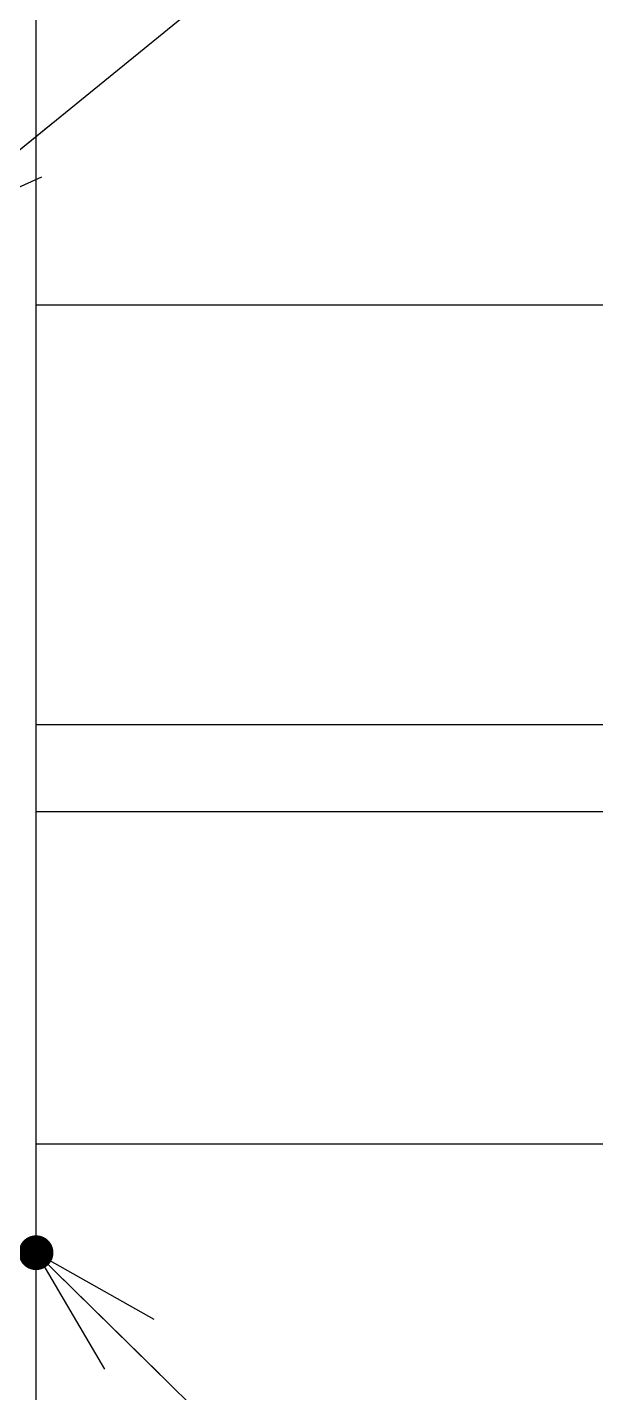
# Model space of a CAD drawing. Extents: x 443 to 1217, y -1921 to -677.
# Drawn here: x 914.8 to 923.5, y -1450.5 to -1429.59 of the extents above; entities that cross this region are included whole.
import ezdxf

# ---------------------------------------------------------------- set-up
doc = ezdxf.new("R2010")
doc.units = 0
doc.header["$MEASUREMENT"] = 0
doc.layers.get('0').update_dxf_attribs({"linetype": 'CONTINUOUS'})
doc.layers.add('3', color=8, linetype='CONTINUOUS')
doc.layers.add('5', color=7, linetype='CONTINUOUS')

msp = doc.modelspace()

# ---------------------------------------------------------------- linework, layer by layer
at = {"color": 7, "linetype": 'Continuous'}
for p, q in [((913.138, -1432.723), (937.273, -1413.061)), ((914.935, -1448.356), (947.875, -1480.716))]:
    msp.add_line(p, q, dxfattribs=at)
at = {"color": 0}
for p, q in [((913.138, -1432.723), (915.203, -1431.04)), ((913.138, -1432.723), (915.025, -1431.876)), ((914.935, -1448.356), (916.736, -1449.374)), ((914.935, -1448.356), (915.985, -1450.138)), ((914.935, -1448.356), (916.835, -1450.223))]:
    msp.add_line(p, q, dxfattribs=at)
at = {"color": 0, "const_width": 0.266}
msp.add_lwpolyline([(914.945, -1448.223, 1), (914.925, -1448.489, 1), (914.945, -1448.223)], format="xyb", dxfattribs=at)
at = {"layer": '3', "color": 3, "linetype": 'Continuous'}
msp.add_line((914.935, -1450.766), (914.935, -1429.454), dxfattribs=at)
at = {"layer": '5', "color": 3, "linetype": 'Continuous'}
for p, q in [((914.935, -1433.84), (927.177, -1433.84)), ((914.935, -1440.267), (934.693, -1440.267)), ((914.935, -1441.599), (934.693, -1441.599)), ((914.935, -1446.69), (933.473, -1446.69))]:
    msp.add_line(p, q, dxfattribs=at)

doc.saveas('drawing.dxf')
